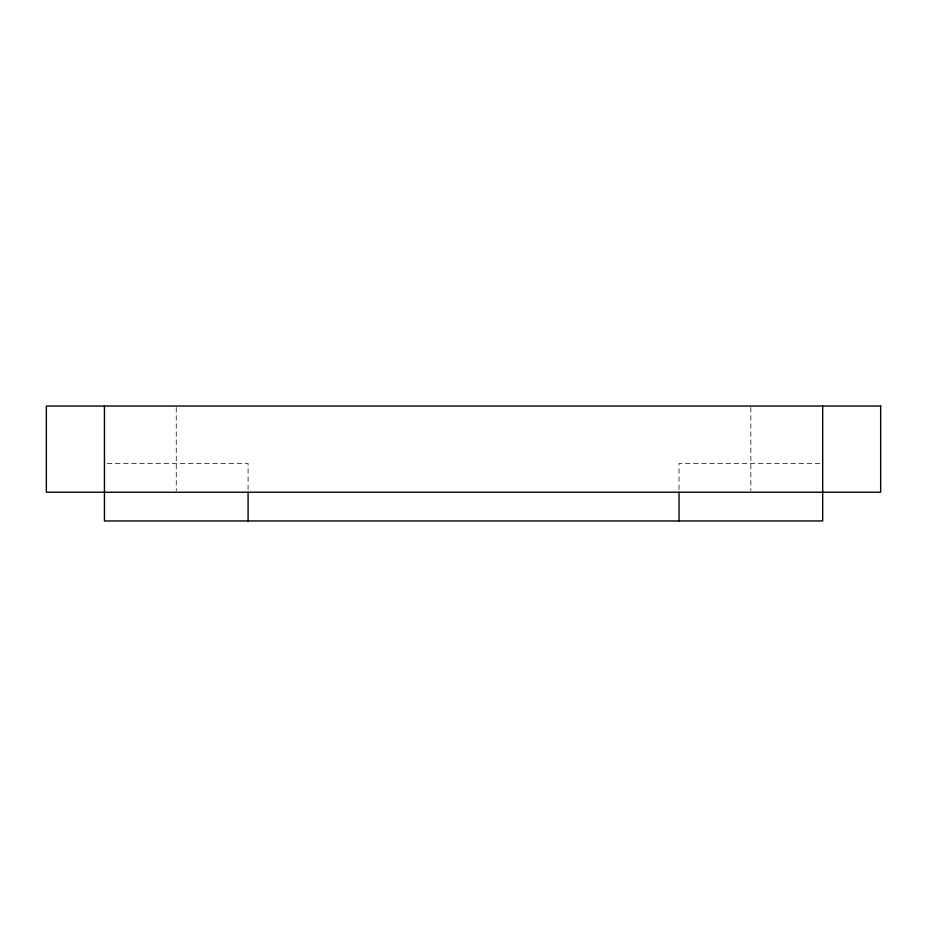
<?xml version="1.0" encoding="UTF-8"?>
<svg xmlns="http://www.w3.org/2000/svg" width="927" height="927" viewBox="0 0 927 927"><rect width="100%" height="100%" fill="white"/><g stroke="black" fill="none" stroke-linecap="round" stroke-linejoin="round"><path stroke-width="0.7" stroke-dasharray="4.63 3.48" d="M107.3 463.5L248.088 463.5L248.088 490.789M819.816 463.5L679.039 463.5L679.039 490.789M750.858 407.474L750.858 490.789M176.257 407.474L176.257 490.789"/><path stroke-width="1.39" d="M822.689 406.038L822.689 520.962L104.438 520.962L104.438 406.038M679.039 492.225L679.039 520.962M248.088 492.225L248.088 520.962M880.65 406.038L46.35 406.038L46.35 492.225L880.65 492.225L880.65 406.038"/></g></svg>
